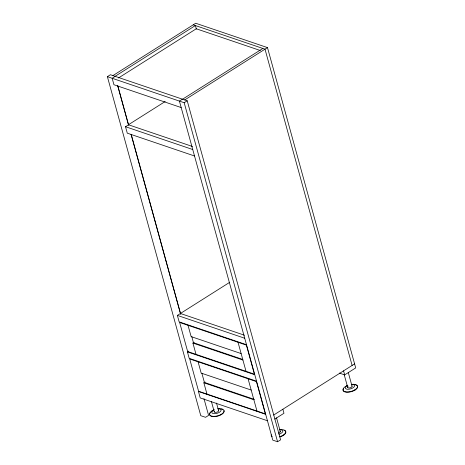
<?xml version="1.0" encoding="UTF-8"?>
<svg xmlns="http://www.w3.org/2000/svg" width="465" height="465" viewBox="0 0 465 465"><rect width="100%" height="100%" fill="white"/><g stroke="black" fill="none" stroke-linecap="round" stroke-linejoin="round"><path stroke-width="0.7" d="M203.972 398.615L208.593 415.396L205.553 417.314L200.77 415.687L107.386 76.655L110.42 74.737L187.221 100.8L280.604 439.832L277.57 441.75L272.786 440.128L179.403 101.097L182.437 99.173M112.931 75.592L195.713 23.25L267.485 47.604L355.713 367.908L344.675 374.889L339.357 373.087M115.088 76.324L195.381 25.552L196.346 29.051M115.204 76.365L112.17 78.283L113.948 84.74L181.181 107.555M118.43 77.998L196.271 28.778L260.33 50.516M165.203 101.504L128.427 124.754L192.487 146.492M194.521 155.984L127.288 133.17L125.509 126.713L128.549 124.794M182.553 99.214L262.847 48.447M184.71 99.946L267.485 47.604M107.386 76.655L184.187 102.719L187.221 100.8M246.386 344.67L179.153 321.861L177.374 315.404L229.448 282.476M196.027 354.365L192.911 343.065L194.126 342.298M256.436 381.161L189.203 358.346L187.424 351.889L188.639 351.122M206.966 394.082L203.85 382.782L205.065 382.015M273.664 415.053L354.603 363.874M274.774 419.087L283.97 413.275L282.86 409.235M279.796 431.125L279.831 431.136A2.255 1.023 -15.4 0 1 278.506 433.13M193.231 24.819L265.004 49.174L352.115 365.444M125.509 126.713L192.743 149.527M180.414 313.48L244.474 335.219M177.374 315.404L244.607 338.212M241.137 353.574L191.132 336.608L188.023 325.308M242.782 359.451L193.463 342.717L191.685 336.259M192.911 343.065L242.916 360.032M187.424 351.889L254.657 374.703M251.187 390.059L201.182 373.093L198.073 361.793M254.407 399.4L204.402 382.433L201.926 373.436M203.85 382.782L253.855 399.749M265.672 414.298L198.439 391.483L200.217 397.941L267.451 420.755M355.027 389.734L355.115 390.048M348.273 372.477L352.046 386.165M343.565 370.855L344.675 374.889M344.141 374.441L347.721 387.45M283.284 435.095L283.371 435.409M276.536 417.837L280.302 431.532M184.187 102.719L277.57 441.75M238.022 342.275L246.031 371.337M248.072 378.76L256.971 411.048M216.504 403.056L218.579 410.583M211.43 401.597L214.255 411.862M211.988 410.903L212.075 411.217M117.709 85.45L128.491 124.597M131.188 134.379L180.67 314.032M117.784 86.118L128.578 125.3M131.084 134.397L180.618 314.224M351.877 385.938A2.255 1.023 -15.4 0 1 351.278 387.322A2.255 1.023 -15.4 0 1 348.611 387.938L348.192 387.845A2.255 1.023 -15.4 0 1 348.099 386.584M351.395 384.392A7.516 3.412 -15.4 0 1 356.731 388.333A7.516 3.412 -15.4 0 1 345.013 391.687A7.516 3.412 -15.4 0 1 347.047 385.642M355.847 384.933A7.516 3.412 -15.4 0 1 351.714 391.571A7.516 3.412 -15.4 0 1 343.426 388.763M354.423 384.631A7.516 3.412 -15.4 0 1 355.411 384.805M351.412 384.357A4.813 2.186 -15.4 0 1 353.755 387.235A4.813 2.186 -15.4 0 1 346.355 389.042A4.813 2.186 -15.4 0 1 347.843 385.229M218.411 410.357A2.255 1.023 -15.4 0 1 217.812 411.734A2.255 1.023 -15.4 0 1 215.144 412.356L214.725 412.257A2.255 1.023 -15.4 0 1 214.365 411.298M217.922 408.811A7.516 3.412 -15.4 0 1 223.258 412.746A7.516 3.412 -15.4 0 1 211.546 416.105A7.516 3.412 -15.4 0 1 213.58 410.054M224.031 410.63A7.516 3.412 -15.4 0 1 215.394 416.594A7.516 3.412 -15.4 0 1 210.808 412.176M221.462 409.119A7.516 3.412 -15.4 0 1 222.38 409.351M217.946 408.77A4.813 2.186 -15.4 0 1 220.288 411.647A4.813 2.186 -15.4 0 1 212.883 413.455A4.813 2.186 -15.4 0 1 214.371 409.642M279.651 429.759A7.516 3.412 -15.4 0 1 285.806 431.846A7.516 3.412 -15.4 0 1 279.884 436.623M271.932 436.42A7.516 3.412 -15.4 0 1 271.217 434.792M284.103 430.294A7.516 3.412 -15.4 0 1 279.971 436.937M272.019 436.734A7.516 3.412 -15.4 0 1 271.415 435.996M279.668 429.718A4.813 2.186 -15.4 0 1 282.807 431.328A4.813 2.186 -15.4 0 1 279.029 434.188M246.398 345.117L179.647 322.466L187.651 351.523L254.402 374.174L246.398 345.117M256.447 381.602L189.697 358.951L198.59 391.239L265.341 413.891L256.447 381.602"/></g></svg>
